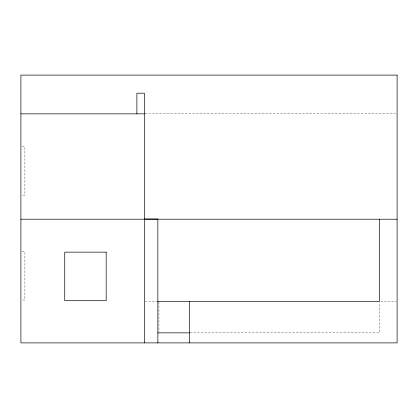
<?xml version="1.0" encoding="UTF-8"?>
<svg xmlns="http://www.w3.org/2000/svg" width="418" height="418" viewBox="0 0 418 418"><rect width="100%" height="100%" fill="white"/><g stroke="black" fill="none" stroke-linecap="round" stroke-linejoin="round"><path stroke-width="0.31" stroke-dasharray="2.09 1.57" d="M144.994 113.842L395.794 113.842M22.039 146.661L24.887 146.661L24.887 195.138L22.039 195.138M22.039 251.584L24.887 251.584L24.887 300.056L22.039 300.056M144.962 301.404L157.21 301.404M380.683 301.404L396.468 301.404M190.002 332.859L379.419 332.859L379.419 302.047M158.939 302.047L158.939 332.216"/><path stroke-width="0.63" d="M20.9 113.842L144.325 113.842M144.325 219.011L157.858 219.011L157.858 342.891M20.9 219.215L397.1 219.215M157.67 301.404L379.419 301.404L379.419 219.215M157.858 332.859L189.349 332.859M189.349 301.404L189.349 342.891M144.325 342.891L144.325 93.198L136.885 93.198L136.885 113.842M397.1 75.109L20.9 75.109L20.9 342.891L397.1 342.891L397.1 75.109M106.182 252.148L64.738 252.148L64.738 300.62L106.182 300.62L106.182 252.148"/></g></svg>
